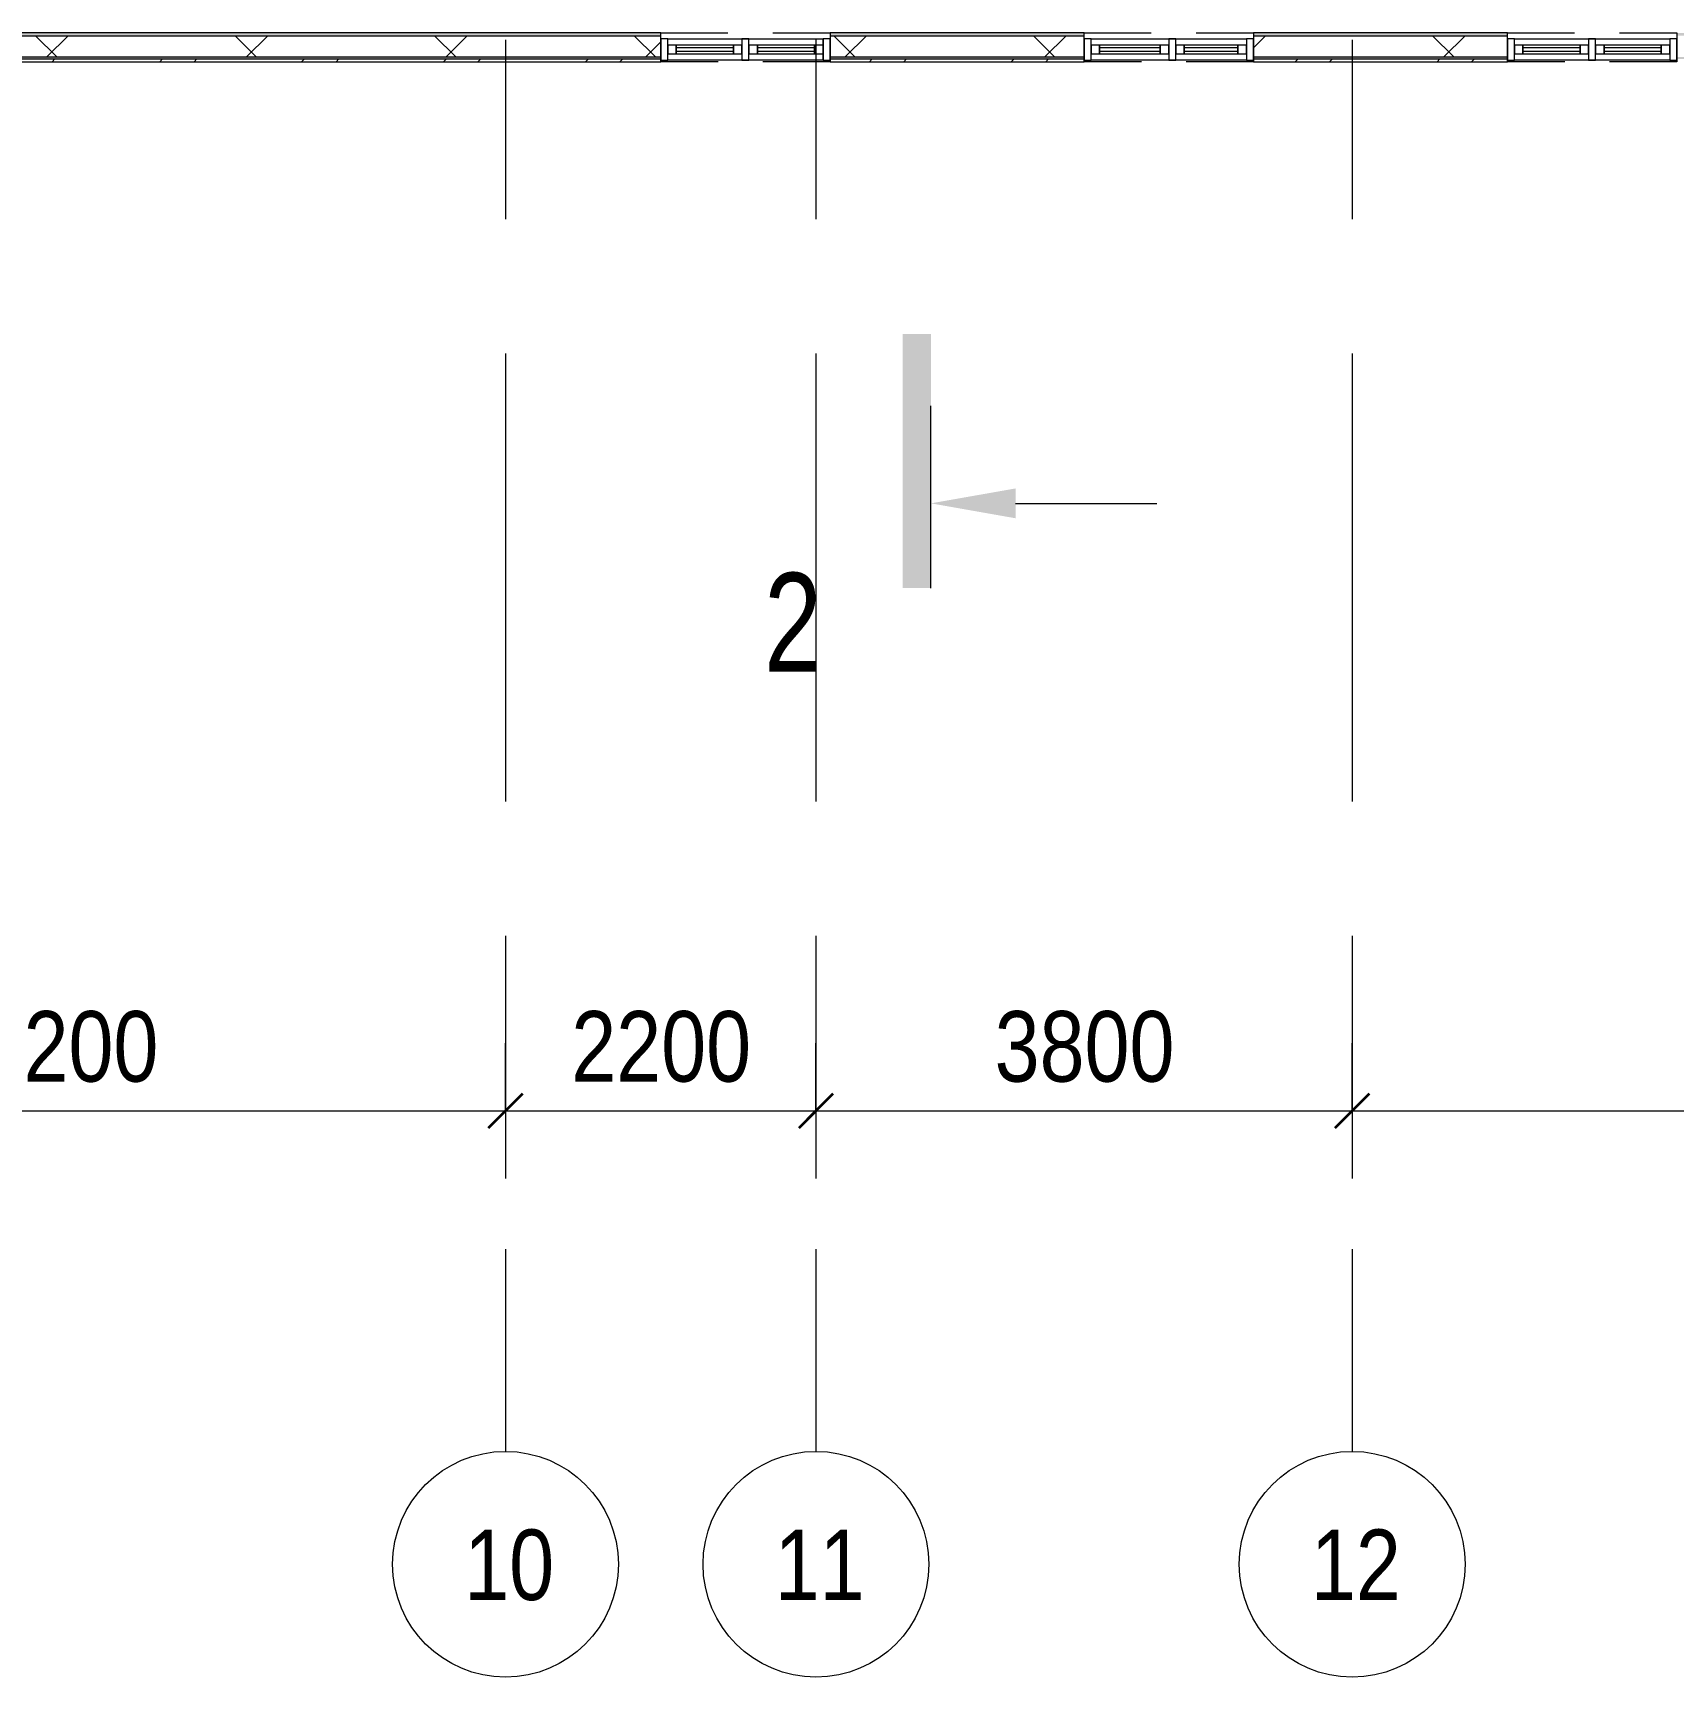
# Model space of a CAD drawing. Header units: millimetres. Extents: x 48966 to 294585, y -43515 to 30344.
# Drawn here: x 209028 to 220651, y -43338 to -31683 of the extents above; entities that cross this region are included whole.
import ezdxf

# ---------------------------------------------------------------- set-up
doc = ezdxf.new("R2010")
doc.units = ezdxf.units.MM
doc.linetypes.add('Осевые', pattern=[6350, 1270, -952.5, 3175, -952.5])
doc.linetypes.add('Сверху', pattern=[793.75, 476.25, -317.5])
for name, color, linetype, lineweight in [('Импосты витража', 7, 'Continuous', 9), ('Импосты витража-1', 7, 'Continuous', 18), ('Общие ребра', 7, 'Continuous', 9), ('Окна', 7, 'Continuous', 9), ('Окна-1', 7, 'Сверху', 9), ('Окна-2', 7, 'Continuous', 18), ('Оси', 7, 'Continuous', 9), ('Оси-1', 7, 'Continuous', 18), ('Оси-2', 7, 'Осевые', 9), ('Размеры', 7, 'Continuous', 9), ('Размеры-200', 7, 'Continuous', 9), ('Разрезы', 7, 'Continuous', 9), ('Стены-1', 7, 'Continuous', 18), ('Штриховка разреза-1', 7, 'Continuous', 9)]:
    doc.layers.add(name, color=color, linetype=linetype, lineweight=lineweight)
doc.styles.add('Arial Narrow', font='Arial Narrow.ttf', dxfattribs={"height": 500})
doc.styles.add('Arial_1', font='Arial.ttf', dxfattribs={"width": 0.75, "height": 700})
doc.dimstyles.new('Диагональ_-_2_5_мм_Arial_narrow_1', dxfattribs={"dimscale": 304.8, "dimtxt": 511.715487, "dimasz": 0.787402, "dimexe": 1.574803, "dimexo": 0.0625, "dimgap": 0.19685, "dimtad": 1, "dimdec": 0, "dimzin": 0, "dimdsep": 46, "dimtxsty": 'Arial Narrow', "dimblk1": 'OBLIQUE', "dimblk2": 'OBLIQUE', "dimsah": 1, "dimcen": 0.09, "dimdle": 1.574803, "dimazin": 0, "dimtfac": 1, "dimtdec": 4, "dimtix": 1, "dimtmove": 0, "dimatfit": 3, "dimfxl": 1.574803, "dimfxlon": 1, "dimtvp": 1, "dimtolj": 1, "dimtzin": 0, "dimarcsym": 2})
pattern_1 = [(0, (108045.05, 0), (812.8, 203.2), [67.056, -542.544, 67.056, -542.544, -3251.2]), (0, (108045.05, 0), (812.8, 203.2), [-1219.2, 67.056, -1152.144, 67.056, -542.544, -1422.4]), (0, (108045.05, 0), (812.8, 203.2), [-3048, 67.056, -339.344, 67.056, -948.944]), (120, (108349.85, 101.6), (-582.37636, 602.30545), [67.056, -542.544, 67.056, -542.544, -3251.2]), (120, (108349.85, 101.6), (-582.37636, 602.30545), [-1219.2, 67.056, -1152.144, 67.056, -542.544, -1422.4]), (120, (108349.85, 101.6), (-582.37636, 602.30545), [-3048, 67.056, -339.344, 67.056, -948.944]), (240, (108451.45, 508), (-230.42364, -805.50545), [67.056, -542.544, 67.056, -542.544, -3251.2]), (240, (108451.45, 508), (-230.42364, -805.50545), [-1219.2, 67.056, -1152.144, 67.056, -542.544, -1422.4]), (240, (108451.45, 508), (-230.42364, -805.50545), [-3048, 67.056, -339.344, 67.056, -948.944])]

# ---------------------------------------------------------------- blocks, each defined once
blk = doc.blocks.new('M_Окно-Квадратный проем - 1200 x 11450 mm-1434535-План 4-го этажа на отм_ _6_600')
at = {"layer": 'Окна'}
for p, q in [((-608, -102), (-608, 102)), ((592, 102), (592, -102))]:
    blk.add_line(p, q, dxfattribs=at)
at = {"layer": 'Окна-1'}
for p, q in [((-608, 102), (592, 102)), ((592, -102), (-608, -102))]:
    blk.add_line(p, q, dxfattribs=at)
blk = doc.blocks.new('Панель окно - Верхнее левое-8292716-План 4-го этажа на отм_ _6_600')
at = {"layer": 'Окна'}
for p, q in [((202.5, 30), (-202.5, 30)), ((-202.5, 30), (-202.5, -30)), ((202.5, -30), (202.5, 30)), ((-202.5, -30), (202.5, -30))]:
    blk.add_line(p, q, dxfattribs=at)
at = {"layer": 'Окна-2'}
for p, q in [((-202.5, 30), (-262.5, 30)), ((-262.5, 30), (-262.5, -30)), ((-202.5, -30), (-202.5, 30)), ((202.5, 12.5), (-202.5, 12.5)), ((-202.5, 12.5), (-202.5, -12.5)), ((202.5, 30), (202.5, -30)), ((262.5, 30), (202.5, 30)), ((202.5, -12.5), (202.5, 12.5)), ((262.5, -30), (262.5, 30)), ((-262.5, -30), (-202.5, -30)), ((-202.5, -12.5), (202.5, -12.5)), ((202.5, -30), (262.5, -30))]:
    blk.add_line(p, q, dxfattribs=at)
blk = doc.blocks.new('Панель окно - Верхнее правое-8292725-План 4-го этажа на отм_ _6_600')
at = {"layer": 'Окна'}
for p, q in [((202.5, 30), (-202.5, 30)), ((-202.5, 30), (-202.5, -30)), ((202.5, -30), (202.5, 30)), ((-202.5, -30), (202.5, -30))]:
    blk.add_line(p, q, dxfattribs=at)
at = {"layer": 'Окна-2'}
for p, q in [((-202.5, 30), (-262.5, 30)), ((-262.5, 30), (-262.5, -30)), ((-202.5, -30), (-202.5, 30)), ((202.5, 12.5), (-202.5, 12.5)), ((-202.5, 12.5), (-202.5, -12.5)), ((202.5, 30), (202.5, -30)), ((262.5, 30), (202.5, 30)), ((202.5, -12.5), (202.5, 12.5)), ((262.5, -30), (262.5, 30)), ((-262.5, -30), (-202.5, -30)), ((-202.5, -12.5), (202.5, -12.5)), ((202.5, -30), (262.5, -30))]:
    blk.add_line(p, q, dxfattribs=at)
blk = doc.blocks.new('Прямоугольный импост - Прямоугольный импост 1-2125241-План 4-го этажа на отм_ _6_600')
at = {"layer": 'Импосты витража-1'}
for p, q in [((0, 75), (-50, 75)), ((-50, 75), (-50, -75)), ((0, -75), (0, 75)), ((-50, -75), (0, -75))]:
    blk.add_line(p, q, dxfattribs=at)
blk = doc.blocks.new('Прямоугольный импост - Прямоугольный импост 1-2125244-План 4-го этажа на отм_ _6_600')
at = {"layer": 'Импосты витража-1'}
for p, q in [((-50, 75), (0, 75)), ((-50, -75), (-50, 75)), ((0, 75), (0, -75)), ((0, -75), (-50, -75))]:
    blk.add_line(p, q, dxfattribs=at)
blk = doc.blocks.new('Прямоугольный импост - Прямоугольный импост 1-2108669-План 4-го этажа на отм_ _6_600')
at = {"layer": 'Импосты витража-1'}
for p, q in [((-25, 75), (25, 75)), ((-25, -75), (-25, 75)), ((25, 75), (25, -75)), ((25, -75), (-25, -75))]:
    blk.add_line(p, q, dxfattribs=at)
blk = doc.blocks.new('Прямоугольный импост - Прямоугольный импост 1-2125096-План 4-го этажа на отм_ _6_600')
at = {"layer": 'Импосты витража'}
for p, q in [((106032, 25892), (106582, 25892)), ((106582, 25892), (106582, 25742)), ((106582, 25742), (106032, 25742))]:
    blk.add_line(p, q, dxfattribs=at)
blk = doc.blocks.new('Прямоугольный импост - Прямоугольный импост 1-2125097-План 4-го этажа на отм_ _6_600')
at = {"layer": 'Импосты витража'}
for p, q in [((105482, 25742), (105482, 25892)), ((105482, 25892), (106032, 25892)), ((106032, 25742), (105482, 25742))]:
    blk.add_line(p, q, dxfattribs=at)
blk = doc.blocks.new('Панель окно - Верхнее левое-8292717-План 4-го этажа на отм_ _6_600')
at = {"layer": 'Окна'}
for p, q in [((215, 30), (-215, 30)), ((-215, 30), (-215, -30)), ((215, -30), (215, 30)), ((-215, -30), (215, -30))]:
    blk.add_line(p, q, dxfattribs=at)
at = {"layer": 'Окна-2'}
for p, q in [((-215, 30), (-275, 30)), ((-275, 30), (-275, -30)), ((-215, -30), (-215, 30)), ((215, 12), (-215, 12)), ((-215, 12), (-215, -12)), ((215, 30), (215, -30)), ((275, 30), (215, 30)), ((215, -12), (215, 12)), ((275, -30), (275, 30)), ((-275, -30), (-215, -30)), ((-215, -12), (215, -12)), ((215, -30), (275, -30))]:
    blk.add_line(p, q, dxfattribs=at)
blk = doc.blocks.new('Панель окно - Верхнее правое-8292726-План 4-го этажа на отм_ _6_600')
at = {"layer": 'Окна'}
for p, q in [((190, 30), (-190, 30)), ((-190, 30), (-190, -30)), ((190, -30), (190, 30)), ((-190, -30), (190, -30))]:
    blk.add_line(p, q, dxfattribs=at)
at = {"layer": 'Окна-2'}
for p, q in [((-190, 30), (-250, 30)), ((-250, 30), (-250, -30)), ((-190, -30), (-190, 30)), ((190, 12), (-190, 12)), ((-190, 12), (-190, -12)), ((190, 30), (190, -30)), ((250, 30), (190, 30)), ((190, -12), (190, 12)), ((250, -30), (250, 30)), ((-250, -30), (-190, -30)), ((-190, -12), (190, -12)), ((190, -30), (250, -30))]:
    blk.add_line(p, q, dxfattribs=at)
blk = doc.blocks.new('Прямоугольный импост - Прямоугольный импост 1-2125249-План 4-го этажа на отм_ _6_600')
at = {"layer": 'Импосты витража-1'}
for p, q in [((0, 75), (-50, 75)), ((-50, 75), (-50, -75)), ((0, -75), (0, 75)), ((-50, -75), (0, -75))]:
    blk.add_line(p, q, dxfattribs=at)
blk = doc.blocks.new('Прямоугольный импост - Прямоугольный импост 1-2125250-План 4-го этажа на отм_ _6_600')
at = {"layer": 'Импосты витража-1'}
for p, q in [((-50, 75), (0, 75)), ((-50, -75), (-50, 75)), ((0, 75), (0, -75)), ((0, -75), (-50, -75))]:
    blk.add_line(p, q, dxfattribs=at)
blk = doc.blocks.new('Прямоугольный импост - Прямоугольный импост 1-2108673-План 4-го этажа на отм_ _6_600')
at = {"layer": 'Импосты витража-1'}
for p, q in [((-25, 75), (25, 75)), ((-25, -75), (-25, 75)), ((25, 75), (25, -75)), ((25, -75), (-25, -75))]:
    blk.add_line(p, q, dxfattribs=at)
blk = doc.blocks.new('Прямоугольный импост - Прямоугольный импост 1-2125102-План 4-го этажа на отм_ _6_600')
at = {"layer": 'Импосты витража'}
for p, q in [((108482, -31876), (108482, -31726)), ((108482, -31726), (109057, -31726)), ((109057, -31876), (108482, -31876))]:
    blk.add_line(p, q, dxfattribs=at)
blk = doc.blocks.new('Прямоугольный импост - Прямоугольный импост 1-2125103-План 4-го этажа на отм_ _6_600')
at = {"layer": 'Импосты витража'}
for p, q in [((109057, -31726), (109582, -31726)), ((109582, -31726), (109582, -31876)), ((109582, -31876), (109057, -31876))]:
    blk.add_line(p, q, dxfattribs=at)
blk = doc.blocks.new('Панель окно - Верхнее левое-8292718-План 4-го этажа на отм_ _6_600')
at = {"layer": 'Окна'}
for p, q in [((202.5, 30), (-202.5, 30)), ((-202.5, 30), (-202.5, -30)), ((202.5, -30), (202.5, 30)), ((-202.5, -30), (202.5, -30))]:
    blk.add_line(p, q, dxfattribs=at)
at = {"layer": 'Окна-2'}
for p, q in [((-202.5, 30), (-262.5, 30)), ((-262.5, 30), (-262.5, -30)), ((-202.5, -30), (-202.5, 30)), ((202.5, 12.5), (-202.5, 12.5)), ((-202.5, 12.5), (-202.5, -12.5)), ((202.5, 30), (202.5, -30)), ((262.5, 30), (202.5, 30)), ((202.5, -12.5), (202.5, 12.5)), ((262.5, -30), (262.5, 30)), ((-262.5, -30), (-202.5, -30)), ((-202.5, -12.5), (202.5, -12.5)), ((202.5, -30), (262.5, -30))]:
    blk.add_line(p, q, dxfattribs=at)
blk = doc.blocks.new('Панель окно - Верхнее правое-8292727-План 4-го этажа на отм_ _6_600')
at = {"layer": 'Окна'}
for p, q in [((202.5, 30), (-202.5, 30)), ((-202.5, 30), (-202.5, -30)), ((202.5, -30), (202.5, 30)), ((-202.5, -30), (202.5, -30))]:
    blk.add_line(p, q, dxfattribs=at)
at = {"layer": 'Окна-2'}
for p, q in [((-202.5, 30), (-262.5, 30)), ((-262.5, 30), (-262.5, -30)), ((-202.5, -30), (-202.5, 30)), ((202.5, 12.5), (-202.5, 12.5)), ((-202.5, 12.5), (-202.5, -12.5)), ((202.5, 30), (202.5, -30)), ((262.5, 30), (202.5, 30)), ((202.5, -12.5), (202.5, 12.5)), ((262.5, -30), (262.5, 30)), ((-262.5, -30), (-202.5, -30)), ((-202.5, -12.5), (202.5, -12.5)), ((202.5, -30), (262.5, -30))]:
    blk.add_line(p, q, dxfattribs=at)
blk = doc.blocks.new('Прямоугольный импост - Прямоугольный импост 1-V36-План 4-го этажа на отм_ _6_600')
at = {"layer": 'Импосты витража-1'}
for p, q in [((0, 75), (-50, 75)), ((-50, 75), (-50, -75)), ((0, -75), (0, 75)), ((-50, -75), (0, -75))]:
    blk.add_line(p, q, dxfattribs=at)
blk = doc.blocks.new('Ось сетки - По умолчанию 2-349628-План 4-го этажа на отм_ _6_600')
at = {"layer": 'Оси-1'}
blk.add_circle((0, 0), 4, dxfattribs=at)
blk = doc.blocks.new('Разрез - Номер сзади-234830-План 4-го этажа на отм_ _6_600')
at = {"layer": 'Разрезы'}
for points in [[(0, 0), (0, 1), (9.004, 1), (9.004, 0)], [(2.471, -3), (3, 0), (3.529, -3)]]:
    blk.add_hatch(color=256, dxfattribs=at).paths.add_polyline_path(points, flags=0)
blk.add_line((3, -3), (3, -8), dxfattribs=at)
blk = doc.blocks.new('DIMBLOCK24-План 4-го этажа на отм_ _6_600')
at = {"layer": 'Размеры-200', "lineweight": 35, "transparency": 16777216}
for points in [[(206177, -39324), (206297, -39204), (206057, -39444)], [(212377, -39324), (212497, -39204), (212257, -39444)]]:
    blk.add_hatch(color=256, dxfattribs=at).paths.add_polyline_path(points, flags=0)
at = {"layer": 'Размеры-200', "transparency": 16777216}
for p, q in [((206177, -38844), (206177, -39804)), ((206177, -39324), (206177, -38844)), ((212377, -38844), (212377, -39804)), ((212377, -39324), (212377, -38844)), ((206177, -39324), (212377, -39324))]:
    blk.add_line(p, q, dxfattribs=at)
at = {"layer": 'Размеры-200', "lineweight": 35, "transparency": 16777216}
for p, q in [((206297, -39204), (206057, -39444)), ((206177, -39324), (206297, -39204)), ((212497, -39204), (212257, -39444)), ((212377, -39324), (212497, -39204)), ((206057, -39444), (206177, -39324)), ((212257, -39444), (212377, -39324))]:
    blk.add_line(p, q, dxfattribs=at)
at = {"layer": 'Размеры-200', "color": 0, "transparency": 16777216, "insert": (208643, -38617), "char_height": 500, "width": 1520.53, "attachment_point": 1, "line_spacing_factor": 0.974696, "style": 'Arial Narrow'}
blk.add_mtext('6200', dxfattribs=at)
blk = doc.blocks.new('_Oblique')
at = {"color": 0, "linetype": 'ByBlock', "lineweight": -2}
blk.add_line((-0.5, -0.5), (0.5, 0.5), dxfattribs=at)
blk = doc.blocks.new('DIMBLOCK25-План 4-го этажа на отм_ _6_600')
at = {"layer": 'Размеры-200', "lineweight": 35, "transparency": 16777216}
for points in [[(212377, -39324), (212497, -39204), (212257, -39444)], [(214577, -39324), (214697, -39204), (214457, -39444)]]:
    blk.add_hatch(color=256, dxfattribs=at).paths.add_polyline_path(points, flags=0)
at = {"layer": 'Размеры-200', "transparency": 16777216}
for p, q in [((212377, -38844), (212377, -39804)), ((212377, -39324), (212377, -38844)), ((214577, -38844), (214577, -39804)), ((214577, -39324), (214577, -38844)), ((212377, -39324), (214577, -39324))]:
    blk.add_line(p, q, dxfattribs=at)
at = {"layer": 'Размеры-200', "lineweight": 35, "transparency": 16777216}
for p, q in [((212497, -39204), (212257, -39444)), ((212377, -39324), (212497, -39204)), ((214697, -39204), (214457, -39444)), ((214577, -39324), (214697, -39204)), ((212257, -39444), (212377, -39324)), ((214457, -39444), (214577, -39324))]:
    blk.add_line(p, q, dxfattribs=at)
at = {"layer": 'Размеры-200', "color": 0, "transparency": 16777216, "insert": (212843, -38617), "char_height": 500, "width": 1520.53, "attachment_point": 1, "line_spacing_factor": 0.974696, "style": 'Arial Narrow'}
blk.add_mtext('2200', dxfattribs=at)
blk = doc.blocks.new('DIMBLOCK26-План 4-го этажа на отм_ _6_600')
at = {"layer": 'Размеры-200', "lineweight": 35, "transparency": 16777216}
for points in [[(214577, -39324), (214697, -39204), (214457, -39444)], [(218377, -39324), (218497, -39204), (218257, -39444)]]:
    blk.add_hatch(color=256, dxfattribs=at).paths.add_polyline_path(points, flags=0)
at = {"layer": 'Размеры-200', "transparency": 16777216}
for p, q in [((214577, -38844), (214577, -39804)), ((214577, -39324), (214577, -38844)), ((218377, -38844), (218377, -39804)), ((218377, -39324), (218377, -38844)), ((214577, -39324), (218377, -39324))]:
    blk.add_line(p, q, dxfattribs=at)
at = {"layer": 'Размеры-200', "lineweight": 35, "transparency": 16777216}
for p, q in [((214697, -39204), (214457, -39444)), ((214577, -39324), (214697, -39204)), ((218497, -39204), (218257, -39444)), ((218377, -39324), (218497, -39204)), ((214457, -39444), (214577, -39324)), ((218257, -39444), (218377, -39324))]:
    blk.add_line(p, q, dxfattribs=at)
at = {"layer": 'Размеры-200', "color": 0, "transparency": 16777216, "insert": (215843, -38617), "char_height": 500, "width": 1520.53, "attachment_point": 1, "line_spacing_factor": 0.974696, "style": 'Arial Narrow'}
blk.add_mtext('3800', dxfattribs=at)
blk = doc.blocks.new('DIMBLOCK27-План 4-го этажа на отм_ _6_600')
at = {"layer": 'Размеры-200', "lineweight": 35, "transparency": 16777216}
for points in [[(218377, -39324), (218497, -39204), (218257, -39444)], [(230977, -39324), (231097, -39204), (230857, -39444)]]:
    blk.add_hatch(color=256, dxfattribs=at).paths.add_polyline_path(points, flags=0)
at = {"layer": 'Размеры-200', "transparency": 16777216}
for p, q in [((218377, -38844), (218377, -39804)), ((218377, -39324), (218377, -38844)), ((230977, -38844), (230977, -39804)), ((230977, -39324), (230977, -38844)), ((218377, -39324), (230977, -39324))]:
    blk.add_line(p, q, dxfattribs=at)
at = {"layer": 'Размеры-200', "lineweight": 35, "transparency": 16777216}
for p, q in [((218497, -39204), (218257, -39444)), ((218377, -39324), (218497, -39204)), ((231097, -39204), (230857, -39444)), ((230977, -39324), (231097, -39204)), ((218257, -39444), (218377, -39324)), ((230857, -39444), (230977, -39324))]:
    blk.add_line(p, q, dxfattribs=at)
at = {"layer": 'Размеры-200', "color": 0, "transparency": 16777216, "insert": (223885, -38617), "char_height": 500, "width": 1900.66, "attachment_point": 1, "line_spacing_factor": 0.974696, "style": 'Arial Narrow'}
blk.add_mtext('12600', dxfattribs=at)

msp = doc.modelspace()

# ---------------------------------------------------------------- hatches: boundary and pattern name
at = {"layer": 'Штриховка разреза-1'}
h = msp.add_hatch(dxfattribs=at)
h.set_pattern_fill('FP_1', color=256, style=0, pattern_type=2)
h.set_pattern_definition(pattern_1)
h.paths.add_polyline_path([(258865.4, -31703.5), (258858.1, -31683.5), (252276.7, -31683.5), (252276.7, -31703.5), (257372.1, -31703.5)], flags=0)
h.paths.add_polyline_path([(248316.2, -31703.5), (251076.7, -31703.5), (251076.7, -31683.5), (247226.7, -31683.5), (247226.7, -31703.5)], flags=0)
h.paths.add_polyline_path([(246026.7, -31703.5), (246026.7, -31683.5), (243076.7, -31683.5), (243076.7, -31703.5), (244693.9, -31703.5)], flags=0)
h.paths.add_polyline_path([(238674.2, -31703.5), (241876.7, -31703.5), (241876.7, -31683.5), (238674.2, -31683.5)], flags=0)
h.paths.add_polyline_path([(237449.3, -31703.5), (237474.2, -31703.5), (237474.2, -31683.5), (235676.7, -31683.5), (235676.7, -31703.5)], flags=0)
h.paths.add_polyline_path([(230204.6, -31703.5), (231476.7, -31703.5), (231476.7, -31683.5), (229676.7, -31683.5), (229676.7, -31703.5)], flags=0)
h.paths.add_polyline_path([(228476.7, -31703.5), (228476.7, -31683.5), (226676.7, -31683.5), (226676.7, -31703.5)], flags=0)
h.paths.add_polyline_path([(233826.9, -31703.5), (234476.7, -31703.5), (234476.7, -31683.5), (232676.7, -31683.5), (232676.7, -31703.5)], flags=0)
h.paths.add_polyline_path([(223676.7, -31703.5), (225476.7, -31703.5), (225476.7, -31683.5), (223676.7, -31683.5)], flags=0)
h.paths.add_polyline_path([(219337.6, -31703.5), (219476.7, -31703.5), (219476.7, -31683.5), (217676.7, -31683.5), (217676.7, -31703.5)], flags=0)
h.paths.add_polyline_path([(220676.7, -31703.5), (222476.7, -31703.5), (222476.7, -31683.5), (220676.7, -31683.5)], flags=0)
h.paths.add_polyline_path([(215715.3, -31703.5), (216476.7, -31703.5), (216476.7, -31683.5), (214676.7, -31683.5), (214676.7, -31703.5)], flags=0)
h.paths.add_polyline_path([(212092.9, -31703.5), (213476.7, -31703.5), (213476.7, -31683.5), (208201.7, -31683.5), (208201.7, -31703.5)], flags=0)
h.paths.add_polyline_path([(207701.7, -31703.5), (207701.7, -31683.5), (204848.3, -31683.5), (204848.3, -31703.5)], flags=0)
h = msp.add_hatch(dxfattribs=at)
h.set_pattern_fill('FP_3', color=256, style=0, pattern_type=2)
h.set_pattern_definition([(45, (108045, 0), (-707.107, 707.107), []), (135, (108045, 0), (-707.107, -707.107), [])])
h.paths.add_polyline_path([(252844.2, -31853.5), (258941.2, -31853.5), (258886.6, -31703.5), (252276.7, -31703.5), (252276.7, -31853.5)], flags=0)
h.paths.add_polyline_path([(247226.7, -31853.5), (251076.7, -31853.5), (251076.7, -31703.5), (247226.7, -31703.5)], flags=0)
h.paths.add_polyline_path([(238674.2, -31853.5), (241876.7, -31853.5), (241876.7, -31703.5), (238674.2, -31703.5)], flags=0)
h.paths.add_polyline_path([(246026.7, -31853.5), (246026.7, -31703.5), (243076.7, -31703.5), (243076.7, -31853.5), (244693.9, -31853.5)], flags=0)
h.paths.add_polyline_path([(223676.7, -31853.5), (225476.7, -31853.5), (225476.7, -31703.5), (223676.7, -31703.5)], flags=0)
h.paths.add_polyline_path([(237449.3, -31853.5), (237474.2, -31853.5), (237474.2, -31703.5), (235676.7, -31703.5), (235676.7, -31853.5)], flags=0)
h.paths.add_polyline_path([(228476.7, -31853.5), (228476.7, -31703.5), (226676.7, -31703.5), (226676.7, -31853.5)], flags=0)
h.paths.add_polyline_path([(234476.7, -31853.5), (234476.7, -31703.5), (232676.7, -31703.5), (232676.7, -31853.5), (233826.9, -31853.5)], flags=0)
h.paths.add_polyline_path([(231476.7, -31853.5), (231476.7, -31703.5), (229676.7, -31703.5), (229676.7, -31853.5), (230204.6, -31853.5)], flags=0)
h.paths.add_polyline_path([(216476.7, -31853.5), (216476.7, -31703.5), (214676.7, -31703.5), (214676.7, -31853.5), (215715.3, -31853.5)], flags=0)
h.paths.add_polyline_path([(219476.7, -31853.5), (219476.7, -31703.5), (217676.7, -31703.5), (217676.7, -31853.5), (219337.6, -31853.5)], flags=0)
h.paths.add_polyline_path([(222476.7, -31853.5), (222476.7, -31703.5), (220676.7, -31703.5), (220676.7, -31853.5)], flags=0)
h.paths.add_polyline_path([(213476.7, -31853.5), (213476.7, -31703.5), (208201.7, -31703.5), (208201.7, -31853.5), (212092.9, -31853.5)], flags=0)
h.paths.add_polyline_path([(207701.7, -31853.5), (207701.7, -31703.5), (204848.3, -31703.5), (204848.3, -31853.5)], flags=0)
h = msp.add_hatch(dxfattribs=at)
h.set_pattern_fill('FP_1', color=256, style=0, pattern_type=2)
h.set_pattern_definition(pattern_1)
h.paths.add_polyline_path([(259106.3, -31868.5), (259100.9, -31853.5), (252276.7, -31853.5), (252276.7, -31868.5), (258925.4, -31868.5)], flags=0)
h.paths.add_polyline_path([(246026.7, -31868.5), (246026.7, -31853.5), (243076.7, -31853.5), (243076.7, -31868.5), (244693.9, -31868.5)], flags=0)
h.paths.add_polyline_path([(237474.2, -31868.5), (237474.2, -31853.5), (235676.7, -31853.5), (235676.7, -31868.5), (237449.3, -31868.5)], flags=0)
h.paths.add_polyline_path([(238674.2, -31868.5), (241876.7, -31868.5), (241876.7, -31853.5), (238674.2, -31853.5)], flags=0)
h.paths.add_polyline_path([(247226.7, -31868.5), (251076.7, -31868.5), (251076.7, -31853.5), (247226.7, -31853.5)], flags=0)
h.paths.add_polyline_path([(233826.9, -31868.5), (234476.7, -31868.5), (234476.7, -31853.5), (232676.7, -31853.5), (232676.7, -31868.5)], flags=0)
h.paths.add_polyline_path([(230204.6, -31868.5), (231476.7, -31868.5), (231476.7, -31853.5), (229676.7, -31853.5), (229676.7, -31868.5)], flags=0)
h.paths.add_polyline_path([(228476.7, -31868.5), (228476.7, -31853.5), (226676.7, -31853.5), (226676.7, -31868.5)], flags=0)
h.paths.add_polyline_path([(224771.1, -31868.5), (225476.7, -31868.5), (225476.7, -31853.5), (223676.7, -31853.5), (223676.7, -31868.5)], flags=0)
h.paths.add_polyline_path([(214676.7, -31868.5), (216476.7, -31868.5), (216476.7, -31853.5), (214676.7, -31853.5)], flags=0)
h.paths.add_polyline_path([(219337.6, -31868.5), (219476.7, -31868.5), (219476.7, -31853.5), (217676.7, -31853.5), (217676.7, -31868.5)], flags=0)
h.paths.add_polyline_path([(220676.7, -31868.5), (222476.7, -31868.5), (222476.7, -31853.5), (220676.7, -31853.5)], flags=0)
h.paths.add_polyline_path([(213476.7, -31868.5), (213476.7, -31853.5), (208201.7, -31853.5), (208201.7, -31868.5), (212092.9, -31868.5)], flags=0)
h.paths.add_polyline_path([(207701.7, -31868.5), (207701.7, -31853.5), (204848.3, -31853.5), (204848.3, -31868.5)], flags=0)
h = msp.add_hatch(dxfattribs=at)
h.set_pattern_fill('FP_2', color=256, style=0, pattern_type=2)
h.set_pattern_definition([(45, (108045.05, 0), (-502.8943, 502.8943), []), (45, (108045.05, 762), (-502.8943, 502.8943), [])])
h.paths.add_polyline_path([(254655.3, -31888.5), (259129.6, -31888.5), (259122.3, -31868.5), (252276.7, -31868.5), (252276.7, -31888.5), (253749.7, -31888.5)], flags=0)
h.paths.add_polyline_path([(251076.7, -31888.5), (251076.7, -31868.5), (247226.7, -31868.5), (247226.7, -31888.5), (250127.4, -31888.5)], flags=0)
h.paths.add_polyline_path([(237449.3, -31888.5), (237474.2, -31888.5), (237474.2, -31868.5), (235676.7, -31868.5), (235676.7, -31888.5)], flags=0)
h.paths.add_polyline_path([(246026.7, -31888.5), (246026.7, -31868.5), (243076.7, -31868.5), (243076.7, -31888.5), (244693.9, -31888.5)], flags=0)
h.paths.add_polyline_path([(241876.7, -31888.5), (241876.7, -31868.5), (238674.2, -31868.5), (238674.2, -31888.5), (241071.6, -31888.5)], flags=0)
h.paths.add_polyline_path([(225476.7, -31888.5), (225476.7, -31868.5), (223676.7, -31868.5), (223676.7, -31888.5), (224771.1, -31888.5)], flags=0)
h.paths.add_polyline_path([(233826.9, -31888.5), (234476.7, -31888.5), (234476.7, -31868.5), (232676.7, -31868.5), (232676.7, -31888.5)], flags=0)
h.paths.add_polyline_path([(231476.7, -31888.5), (231476.7, -31868.5), (229676.7, -31868.5), (229676.7, -31888.5), (230204.6, -31888.5)], flags=0)
h.paths.add_polyline_path([(228476.7, -31888.5), (228476.7, -31868.5), (226676.7, -31868.5), (226676.7, -31888.5)], flags=0)
h.paths.add_polyline_path([(220676.7, -31888.5), (222476.7, -31888.5), (222476.7, -31868.5), (220676.7, -31868.5)], flags=0)
h.paths.add_polyline_path([(219476.7, -31888.5), (219476.7, -31868.5), (217676.7, -31868.5), (217676.7, -31888.5), (219337.6, -31888.5)], flags=0)
h.paths.add_polyline_path([(215715.3, -31888.5), (216476.7, -31888.5), (216476.7, -31868.5), (214676.7, -31868.5), (214676.7, -31888.5)], flags=0)
h.paths.add_polyline_path([(212092.9, -31888.5), (213476.7, -31888.5), (213476.7, -31868.5), (208201.7, -31868.5), (208201.7, -31888.5)], flags=0)
h.paths.add_polyline_path([(207701.7, -31888.5), (207701.7, -31868.5), (204848.3, -31868.5), (204848.3, -31888.5)], flags=0)

# ---------------------------------------------------------------- linework, layer by layer
at = {"layer": 'Общие ребра'}
for p, q in [((208201.7, -31703.5), (213476.7, -31703.5)), ((214676.7, -31703.5), (216476.7, -31703.5)), ((217676.7, -31703.5), (219476.7, -31703.5)), ((208201.7, -31853.5), (213476.7, -31853.5)), ((208201.7, -31868.5), (213476.7, -31868.5)), ((214676.7, -31853.5), (216476.7, -31853.5)), ((214676.7, -31868.5), (216476.7, -31868.5)), ((217676.7, -31853.5), (219476.7, -31853.5)), ((217676.7, -31868.5), (219476.7, -31868.5))]:
    msp.add_line(p, q, dxfattribs=at)
at = {"layer": 'Оси-2'}
for p, q in [((212376.7, 25417.1), (212376.7, -41737.8)), ((214576.7, 25417.1), (214576.7, -41737.8)), ((218376.7, 25417.1), (218376.7, -41737.8))]:
    msp.add_line(p, q, dxfattribs=at)
at = {"layer": 'Разрезы'}
msp.add_line((215391.5, -35618.2), (215391.5, -34326.9), dxfattribs=at)
at = {"layer": 'Стены-1'}
for p, q in [((213476.7, -31683.5), (208201.7, -31683.5)), ((213476.7, -31888.5), (213476.7, -31683.5)), ((216476.7, -31683.5), (214676.7, -31683.5)), ((214676.7, -31683.5), (214676.7, -31888.5)), ((216476.7, -31888.5), (216476.7, -31683.5)), ((219476.7, -31683.5), (217676.7, -31683.5)), ((217676.7, -31683.5), (217676.7, -31888.5)), ((219476.7, -31888.5), (219476.7, -31683.5)), ((208201.7, -31888.5), (213476.7, -31888.5)), ((214676.7, -31888.5), (216476.7, -31888.5)), ((217676.7, -31888.5), (219476.7, -31888.5))]:
    msp.add_line(p, q, dxfattribs=at)

# ---------------------------------------------------------------- block references
at = {"layer": 'Импосты витража', "rotation": 180}
for name, p in [('Прямоугольный импост - Прямоугольный импост 1-2125241-План 4-го этажа на отм_ _6_600', (213476.7, -31800.9)), ('Прямоугольный импост - Прямоугольный импост 1-2125096-План 4-го этажа на отм_ _6_600', (320108.3, -5983.8)), ('Прямоугольный импост - Прямоугольный импост 1-2125097-План 4-го этажа на отм_ _6_600', (320108.3, -5983.8)), ('Прямоугольный импост - Прямоугольный импост 1-2125249-План 4-го этажа на отм_ _6_600', (216476.7, -31800.9)), ('Прямоугольный импост - Прямоугольный импост 1-V36-План 4-го этажа на отм_ _6_600', (219476.7, -31800.9)), ('Прямоугольный импост - Прямоугольный импост 1-2125096-План 4-го этажа на отм_ _6_600', (326108.3, -5983.8)), ('Прямоугольный импост - Прямоугольный импост 1-2125097-План 4-го этажа на отм_ _6_600', (326108.3, -5983.8))]:
    msp.add_blockref(name, p, dxfattribs=at)
at = {"layer": 'Импосты витража', "extrusion": (0, 0, -1), "rotation": 180}
for name, p in [('Прямоугольный импост - Прямоугольный импост 1-2108669-План 4-го этажа на отм_ _6_600', (-214076.7, -31800.9)), ('Прямоугольный импост - Прямоугольный импост 1-2125244-План 4-го этажа на отм_ _6_600', (-214676.7, -31800.9)), ('Прямоугольный импост - Прямоугольный импост 1-2108673-План 4-го этажа на отм_ _6_600', (-217101.7, -31800.9)), ('Прямоугольный импост - Прямоугольный импост 1-2125250-План 4-го этажа на отм_ _6_600', (-217676.7, -31800.9)), ('Прямоугольный импост - Прямоугольный импост 1-2108669-План 4-го этажа на отм_ _6_600', (-220076.7, -31800.9)), ('Прямоугольный импост - Прямоугольный импост 1-2125244-План 4-го этажа на отм_ _6_600', (-220676.7, -31800.9))]:
    msp.add_blockref(name, p, dxfattribs=at)
at = {"layer": 'Импосты витража'}
for name in ['Прямоугольный импост - Прямоугольный импост 1-2125102-План 4-го этажа на отм_ _6_600', 'Прямоугольный импост - Прямоугольный импост 1-2125103-План 4-го этажа на отм_ _6_600']:
    msp.add_blockref(name, (108045, 0), dxfattribs=at)
at = {"layer": 'Окна', "rotation": 180}
for p in [(214068.5, -31786), (217068.5, -31786), (220068.5, -31786)]:
    msp.add_blockref('M_Окно-Квадратный проем - 1200 x 11450 mm-1434535-План 4-го этажа на отм_ _6_600', p, dxfattribs=at)
at = {"layer": 'Окна'}
for name, p in [('Панель окно - Верхнее левое-8292716-План 4-го этажа на отм_ _6_600', (213789.2, -31800.9)), ('Панель окно - Верхнее правое-8292725-План 4-го этажа на отм_ _6_600', (214364.2, -31800.9)), ('Панель окно - Верхнее левое-8292717-План 4-го этажа на отм_ _6_600', (216801.7, -31800.9)), ('Панель окно - Верхнее правое-8292726-План 4-го этажа на отм_ _6_600', (217376.7, -31800.9)), ('Панель окно - Верхнее левое-8292718-План 4-го этажа на отм_ _6_600', (219789.2, -31800.9)), ('Панель окно - Верхнее правое-8292727-План 4-го этажа на отм_ _6_600', (220364.2, -31800.9))]:
    msp.add_blockref(name, p, dxfattribs=at)
at = {"layer": 'Оси-1', "xscale": 199.9999999999999, "yscale": 199.9999999999999, "zscale": 199.9999999999999, "rotation": 180}
for p in [(212376.7, -42537.8), (214576.7, -42537.8), (218376.7, -42537.8)]:
    msp.add_blockref('Ось сетки - По умолчанию 2-349628-План 4-го этажа на отм_ _6_600', p, dxfattribs=at)
at = {"layer": 'Разрезы', "xscale": 199.9999999999999, "yscale": 199.9999999999999, "zscale": 199.9999999999999, "rotation": 90}
msp.add_blockref('Разрез - Номер сзади-234830-План 4-го этажа на отм_ _6_600', (215391.5, -35618.2), dxfattribs=at)

# ---------------------------------------------------------------- texts
at = {"layer": 'Оси', "char_height": 500, "width": 769.62, "attachment_point": 1, "style": 'Arial Narrow'}
for s, insert in [('10', (212084.4, -42291.7)), ('11', (214284.4, -42291.7)), ('12', (218084.4, -42291.7))]:
    msp.add_mtext(s, dxfattribs=dict(at, insert=insert))
at = {"layer": 'Разрезы', "insert": (214209.3, -35511.1), "char_height": 700, "width": 505.063, "attachment_point": 1, "style": 'Arial_1'}
msp.add_mtext('\\fArial|b0|i0|c204|p34|;\\W.75;2', dxfattribs=at)

# ---------------------------------------------------------------- dimensions: what is measured, and where the dimension line sits
at = {"layer": 'Размеры'}
for base, p1, p2, override, picture, middle in [((212376.7, -39323.6), (206176.7, -38843.6), (212376.7, -38843.6), {"dimpost": '<>', "dimfxl": 6200}, 'DIMBLOCK24-План 4-го этажа на отм_ _6_600', (209276.7, -39008.3)), ((214576.7, -39323.6), (212376.7, -38843.6), (214576.7, -38843.6), {"dimpost": '<>', "dimfxl": 2200}, 'DIMBLOCK25-План 4-го этажа на отм_ _6_600', (213476.7, -39008.3)), ((218376.7, -39323.6), (214576.7, -38843.6), (218376.7, -38843.6), {"dimpost": '<>', "dimfxl": 3800}, 'DIMBLOCK26-План 4-го этажа на отм_ _6_600', (216476.7, -39008.3)), ((230976.7, -39323.6), (218376.7, -38843.6), (230976.7, -38843.6), {"dimpost": '<>', "dimfxl": 12600}, 'DIMBLOCK27-План 4-го этажа на отм_ _6_600', (224676.7, -39008.3))]:
    dim = msp.add_linear_dim(base=base, p1=p1, p2=p2, dimstyle='Диагональ_-_2_5_мм_Arial_narrow_1', override=override, dxfattribs=at)
    dim.commit()
    dim.dimension.update_dxf_attribs({"geometry": picture, "text_midpoint": middle})

doc.saveas('drawing.dxf')
